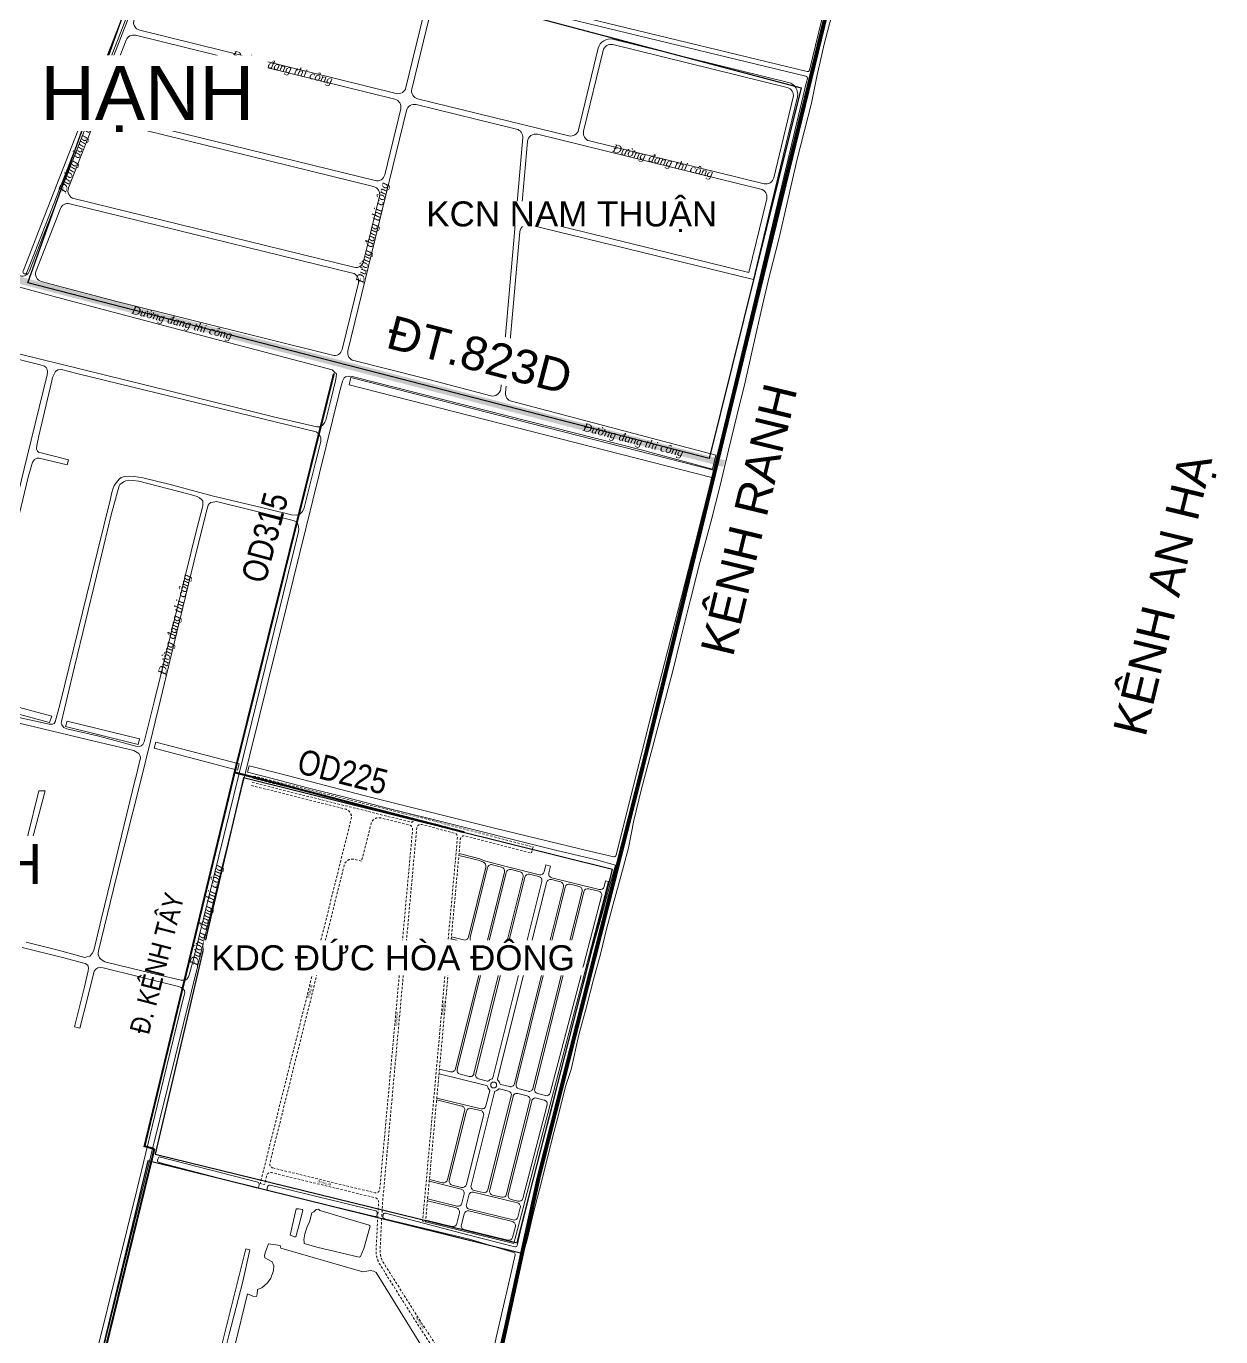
# Model space of a CAD drawing. Header units: metres. Extents: x 556238 to 587446, y 1177111 to 1219372.
# Drawn here: x 581811 to 584798, y 1196141 to 1199416 of the extents above; entities that cross this region are included whole.
import ezdxf
from ezdxf.enums import TextEntityAlignment as Align

# ---------------------------------------------------------------- set-up
doc = ezdxf.new("R2010")
doc.units = ezdxf.units.M
doc.header["$MEASUREMENT"] = 0
for name, pattern in [('ACAD_ISO03W100', [30, 12, -18]), ('DASHED2', [0.375, 0.25, -0.125]), ('Xr_GT Ben Luc$0$ACAD_ISO05W100', [33, 24, -3, 0, -3, 0, -3]), ('Xr_Nen GT$0$MON', [10, 6, -4])]:
    doc.linetypes.add(name, pattern=pattern)
for name, color, linetype, lineweight in [('CNTV-TEXT', 40, 'Continuous', 20), ('PHL_VUNG CAP NUOC', 4, 'Xr_GT Ben Luc$0$ACAD_ISO05W100', 40), ('Pipe Existing', 1, 'ACAD_ISO03W100', 60), ('Text ten duong', 150, 'Continuous', 15), ('Xr_Nen GT$0$DUONG NHUA', 38, 'Continuous', 0), ('Xr_Nen GT$0$DUONG_DA', 38, 'Xr_Nen GT$0$MON', 0), ('Xr_Nen GT$1$SONG_HO', 250, 'Continuous', 0)]:
    doc.layers.add(name, color=color, linetype=linetype, lineweight=lineweight)
for name, color, linetype in [('Diameter_Text', 2, 'Continuous'), ('DUONG GIAO THONG', 7, 'Continuous'), ('VUNG CONG NGHIEP', 8, 'Continuous'), ('VUNG DAN CU', 8, 'Continuous')]:
    doc.layers.add(name, color=color, linetype=linetype)
doc.styles.add('ARIAL', font='arial.ttf')
doc.styles.add('CL_G', font='Vhelvcn.ttf')
doc.styles.add('UTM', font='')
doc.styles.add('Xr_Nen GT$0$ROMANS', font='romans.shx')
doc.styles.get('UTM').set_extended_font_data('UTM Swiss Condensed')
doc.linetypes.add('Xr_Nen GT$0$TAL_N_P', pattern='A,2,[130,ltypeshp.shx,S=1,R=0,X=0,Y=-1],4,[130,ltypeshp.shx,S=2,R=0,X=0,Y=-2],2', length=8)
doc.linetypes.add('Xr_Nen GT$0$TL_P', pattern='A,2,[130,ltypeshp.shx,S=1,R=0,X=0,Y=-1],2', length=4)
doc.linetypes.add('Xr_Nen GT$1$TL_T', pattern='A,2,[130,ltypeshp.shx,S=1,R=0,X=0,Y=1],2', length=4)

# ---------------------------------------------------------------- blocks, each defined once
blk = doc.blocks.new('GT CHINH')
at = {"layer": 'DUONG GIAO THONG', "color": 9, "ltscale": 5, "const_width": 17.5}
blk.add_lwpolyline([(14123.6, -617.4), (14474.4, -540.8), (14915.6, -438.3), (15338.7, -333.5), (15477.9, -300.6), (15580.8, -282.4), (15645, -274.5), (15729.2, -273.1), (15793.2, -273.6), (15883.5, -286.5), (16114.1, -341.7), (18164.7, -875)], dxfattribs=at)
at = {"layer": 'CNTV-TEXT', "ltscale": 5, "insert": (17553.3, -603.6), "char_height": 84, "width": 380.057, "attachment_point": 5, "rotation": 345.3787, "style": 'ARIAL', "bg_fill": 3, "box_fill_scale": 1.2, "bg_fill_color": 256, "bg_fill_transparency": 0}
blk.add_mtext('ĐT.823D', dxfattribs=at)

msp = doc.modelspace()

# ---------------------------------------------------------------- linework, layer by layer
at = {"layer": 'PHL_VUNG CAP NUOC', "color": 13, "ltscale": 5, "const_width": 10}
msp.add_lwpolyline([(582888.23659, 1195604.5742), (583092.27745, 1196538.828), (583361.05045, 1197599.57632), (583905.23557, 1199831.40233)], dxfattribs=at)
at = {"layer": 'Xr_Nen GT$0$DUONG NHUA', "flags": 128}
for points in [[(583676.44552, 1198978.95281), (583739.2515, 1199239.85262, 0.4129996851), (583717.22685, 1199276.01132), (583277.83859, 1199383.71383, 0.4154284825), (583241.52965, 1199361.59767), (583192.34381, 1199157.27669, -0.415429098), (583168.13781, 1199142.53259), (582789.89015, 1199235.24921, -0.4139055793), (582775.22168, 1199259.41519), (582818.65864, 1199437.43048), (582906.19258, 1199792.79324), (582995.24481, 1200160.66217), (583903.4622, 1199939.37747)], [(582118.1908, 1199569.70708), (581819.62848, 1198804.74857, -0.3820810276), (581795.83294, 1198792.69857), (581745.45375, 1198806.16396), (581505.36817, 1198869.45796), (581461.99426, 1198879.72018), (581407.77364, 1198895.6073), (581330.27869, 1198914.4577), (581302.65973, 1198920.3302), (581277.833, 1198924.969)], [(582804.09007, 1199441.00218), (582760.68206, 1199263.10551, -0.4148848721), (582736.46657, 1199248.42753), (582094.87181, 1199406.53967, -0.4529717681), (582081.02616, 1199433.23043)], [(581879.37733, 1195604.94815), (582020.05197, 1196178.82583), (582125.30335, 1196604.43664), (582224.27571, 1197005.06604), (582347.74572, 1197505.2159), (582462.09563, 1197965.70684), (582593.97059, 1198498.42719), (582602.30316, 1198529.63545), (582606.08055, 1198537.74293), (582609.30248, 1198540.6305), (582618.63487, 1198541.74111), (582626.30074, 1198541.07475), (583349.03466, 1198357.88131), (583526.73069, 1198309.68377), (583535.10459, 1198344.08722), (583024.4718, 1198479.10604, -0.3649842529), (583009.66098, 1198500.19023), (583044.98615, 1198902.66169, -0.4597627997), (583069.67375, 1198920.33727), (583629.29328, 1198783.07952), (583676.44552, 1198978.95281)], [(582893.32766, 1197348.69596), (582929.34363, 1197339.82833), (582945.58332, 1197335.77109), (582957.34884, 1197330.88586), (583014.20459, 1197315.59301), (583094.22121, 1197295.89582, 0.4134444078), (583106.31531, 1197303.19016), (583110.58747, 1197320.3508), (583122.23967, 1197317.48245), (583117.98019, 1197300.37279, 0.4149831355), (583125.29372, 1197288.24689), (583244.03523, 1197259.01703, 0.4100748523), (583256.10084, 1197266.19971), (583259.89519, 1197280.72489), (583266.66793, 1197278.95568), (583030.33396, 1196374.24447), (582809.62793, 1196428.41709)], [(582874.3934, 1197140.51368), (582904.81423, 1197132.96523, 0.4143410054), (582916.92926, 1197140.26681), (582960.27759, 1197315.28951, 0.3308665127), (582954.87452, 1197327.04074), (582954.87452, 1197327.04074), (582944.16732, 1197331.48654), (582928.26035, 1197335.46065), (582892.9154, 1197344.16307)], [(582873.98102, 1197135.97954), (582950.31338, 1197117.03886, -0.4145278737), (582957.60814, 1197104.91446), (582884.24794, 1196810.61878, -0.4143685006), (582872.121, 1196803.3357), (582844.35778, 1196810.27195)], [(582837.76359, 1196737.76872), (582948.59154, 1196710.81001, 0.4126393899), (582960.65892, 1196718.1109), (582970.01293, 1196755.68452, 0.2761356239), (582969.11822, 1196758.63051, -0.15120635), (582964.30259, 1196766.78286, 0.2801403446), (582962.11111, 1196768.99949), (582843.30366, 1196798.68184)], [(582819.26966, 1196534.42794), (582852.38306, 1196526.30021, 0.4132900396), (582864.47098, 1196533.59756), (582907.33197, 1196705.86966, 0.4157471517), (582899.99137, 1196718.0007), (582837.35149, 1196733.23774)], [(582818.85744, 1196529.89555), (582898.59103, 1196510.32482, -0.4151800077), (582905.91109, 1196498.19731), (582900.13967, 1196475.01443, -0.413247777), (582888.0521, 1196467.71848), (582814.83686, 1196485.68927)], [(582814.42464, 1196481.15688), (582886.90093, 1196463.36747, -0.4151800077), (582894.22098, 1196451.23996), (582887.48989, 1196424.20219, -0.413247777), (582875.40232, 1196416.90624), (582810.04015, 1196432.94948)]]:
    msp.add_lwpolyline(points, format="xyb", dxfattribs=at)
for points in [[(581998.50584, 1199221.80181), (582060.8574, 1199381.55526, -0.3764892367), (582084.27416, 1199393.70254), (582732.99977, 1199233.8331, -0.4135425712), (582747.64416, 1199209.67304), (582707.51773, 1199045.22511, -0.4145626008), (582683.32361, 1199030.54187), (582012.37286, 1199195.1058, -0.4533032065)], [(583219.61435, 1199129.91459), (583656.08862, 1199022.92539, 0.415429098), (583680.29462, 1199037.66948), (583728.8271, 1199239.27634, 0.4129996851), (583714.144, 1199263.38214), (583277.66951, 1199370.37043, 0.4154284825), (583253.46355, 1199355.62632), (583204.93129, 1199154.02038, 0.4129990707)], [(582615.50576, 1198604.86027), (582762.18382, 1199205.98282, -0.4145216125), (582786.37523, 1199220.66673), (583037.42609, 1199159.12878, -0.3701253748), (583052.58803, 1199137.95515), (582997.51078, 1198510.44162, -0.4652183684), (582972.47478, 1198492.85482), (582805.71768, 1198536.94785), (582630.09951, 1198580.71276, -0.4127791138)], [(581916.77423, 1199012.39397), (581978.33416, 1199170.11915, -0.3761753164), (582001.72956, 1199182.27169), (582679.81411, 1199015.95805, -0.41386461), (582694.47987, 1198991.79274), (582654.69089, 1198828.7278, -0.4145626008), (582630.49677, 1198814.04456), (581930.64125, 1198985.69796, -0.4533032065)], [(583662.5659, 1198985.38695), (583618.2356, 1198801.23623), (583065.01109, 1198936.92547, -0.370085606), (583049.85187, 1198958.09844), (583064.82443, 1199128.68581, -0.4597204291), (583089.50931, 1199146.36207), (583647.88284, 1199009.49274, -0.4129990707)], [(581835.83338, 1198805.01216), (581896.60255, 1198960.7113, -0.3761753164), (581919.99795, 1198972.86385), (582626.98728, 1198799.46074, -0.41386461), (582641.65303, 1198775.29543), (582600.99719, 1198608.67787, -0.4156494674), (582576.73107, 1198594.01243), (582037.36869, 1198728.42418), (581857.82033, 1198776.14573), (581849.30936, 1198778.41625, -0.4472346079)], [(582951.42263, 1197121.40008), (582928.59313, 1197127.06486, -0.4140861308), (582921.29472, 1197139.17462), (582964.52797, 1197313.73269, -0.4200749247), (582976.83213, 1197320.98537), (582999.81242, 1197314.80422, -0.4088163639), (583006.91806, 1197302.72872), (582963.53402, 1197128.68703, -0.4138993209)], [(582997.90693, 1197109.86572), (582975.20154, 1197115.49971, -0.4145278736), (582967.90677, 1197127.62411), (583011.23016, 1197301.42252, -0.4133555843), (583023.32352, 1197308.71392), (583046.03942, 1197303.12209, -0.4150720613), (583053.35222, 1197290.99324), (583010.01832, 1197117.15267, -0.4138993209)], [(583093.08309, 1197291.54164), (583069.82933, 1197297.26588, 0.4133555843), (583057.73597, 1197289.97447), (583014.39106, 1197116.08975, 0.4145278736), (583021.68583, 1197103.96536), (583044.98163, 1197098.18487, 0.4139881786), (583057.09375, 1197105.47476), (583100.39663, 1197279.41574, 0.4149831355)], [(583154.4027, 1197266.11827), (583111.02205, 1197092.09017, -0.4138993209), (583098.91066, 1197084.80322), (583076.03978, 1197090.47827, -0.4144389821), (583068.74428, 1197102.59972), (583112.06151, 1197276.59837, -0.4134444078), (583124.15561, 1197283.89271), (583147.0899, 1197278.24712, -0.4150720613)], [(583201.01273, 1197254.64457), (583157.61052, 1197080.52996, -0.4138993209), (583145.49913, 1197073.24302), (583122.68956, 1197078.90285, -0.4145278736), (583115.39479, 1197091.02725), (583158.78645, 1197265.0995, -0.4133555843), (583170.87981, 1197272.39091), (583193.69993, 1197266.77342, -0.4150720613)], [(583249.90798, 1197242.49278), (583204.52777, 1197068.77257, -0.4106173336), (583192.44412, 1197061.59435), (583169.27804, 1197067.34265, -0.4145278736), (583161.98327, 1197079.46704), (583205.39648, 1197253.6258, -0.4133555843), (583217.48985, 1197260.9172), (583242.62293, 1197254.73035, -0.4183644199)], [(582918.58674, 1196791.7269), (582895.89041, 1196797.39726, -0.4140586411), (582888.61119, 1196809.51778), (582961.98089, 1197103.85155, -0.4138993209), (582974.09228, 1197111.13849), (582996.79767, 1197105.5045, -0.4145278736), (583004.09244, 1197093.38011), (582930.71368, 1196799.00998, -0.4143685006)], [(582964.89854, 1196780.15656), (582942.35615, 1196785.78845, -0.4140586411), (582935.07693, 1196797.90898), (583008.46519, 1197092.31719, -0.4138993209), (583020.57658, 1197099.60414), (583043.87959, 1197093.82186, -0.4144389821), (583051.17509, 1197081.70041), (582978.10465, 1196788.18772, -0.2761356239), (582975.93315, 1196786.00506, 0.1507806611), (582967.87504, 1196781.08204, -0.2801403446)], [(582989.74923, 1196785.28879), (583062.82562, 1197078.82537, -0.4139881785), (583074.93774, 1197086.11526), (583097.8014, 1197080.442, -0.4145278737), (583105.09617, 1197068.3176), (583031.67708, 1196773.78571, -0.4143685006), (583019.55015, 1196766.50264), (582997.65105, 1196771.97381, -0.2801403447), (582995.45956, 1196774.19044, 0.15120635), (582990.64394, 1196782.34279, -0.2761356239)], [(583066.12002, 1196754.86782), (583043.31956, 1196760.56419, -0.4140586411), (583036.04033, 1196772.68471), (583109.46892, 1197067.25469, -0.4138993209), (583121.58031, 1197074.54163), (583144.38987, 1197068.88179, -0.4145278737), (583151.68464, 1197056.7574), (583078.24696, 1196762.1509, -0.4143685006)], [(583121.57246, 1196751.21098), (583198.33505, 1197045.06622, 0.4178189594), (583191.06803, 1197057.29934), (583168.16878, 1197062.98143, 0.4138993209), (583156.05739, 1197055.69448), (583082.61021, 1196761.0499, 0.4140586412), (583089.88943, 1196748.92937), (583109.47328, 1196744.03663, 0.4110854287)], [(582965.61487, 1196508.76703), (583024.0581, 1196743.221, 0.4140586411), (583016.77888, 1196755.34153), (582994.86361, 1196760.81674, 0.2801403446), (582991.88711, 1196759.89126, -0.1507806611), (582983.829, 1196754.96824, 0.2761356239), (582981.6575, 1196752.78558), (582923.49986, 1196519.17528, 0.4151800077), (582930.81991, 1196507.04777), (582953.52803, 1196501.47403, 0.4131589659)], [(583000.14586, 1196490.03161), (582977.32192, 1196495.63378, -0.4152689459), (582970.0026, 1196507.76424), (583028.42135, 1196742.12, -0.4143685006), (583040.54829, 1196749.40308), (583063.34875, 1196743.70671, -0.4140586411), (583070.62797, 1196731.58619), (583012.2327, 1196497.32462, -0.4131589659)], [(582899.74221, 1196514.67584), (582876.17691, 1196520.45997, -0.4151376886), (582868.85651, 1196532.58608), (582911.7298, 1196704.90761, -0.4126816343), (582923.79752, 1196712.20989), (582947.39992, 1196706.46865, -0.4157894891), (582954.74017, 1196694.33621), (582911.82978, 1196521.97179, -0.413247777)], [(583052.63037, 1196487.29342), (583113.61055, 1196720.73195, 0.4173486306), (583106.35908, 1196732.96119), (583087.11816, 1196737.76826, 0.4143685006), (583074.99123, 1196730.48519), (583016.62043, 1196496.32182, 0.4152689459), (583023.93975, 1196484.19137), (583040.57128, 1196480.10913, 0.4098786874)], [(582919.12981, 1196460.09041), (583028.33954, 1196433.28472, 0.4098786874), (583040.39862, 1196440.46901), (583046.43745, 1196463.58625, 0.4185617655), (583039.14587, 1196475.82543), (582929.66874, 1196502.69675, 0.413247777), (582917.58116, 1196495.4008), (582911.80975, 1196472.21792, 0.4151800077)], [(583027.16273, 1196389.80063), (583034.2057, 1196416.76184, 0.4185617655), (583026.91413, 1196429.00102), (582917.97863, 1196455.7394, 0.413247777), (582905.89106, 1196448.44345), (582899.15997, 1196421.40569, 0.4151800077), (582906.48002, 1196409.27818), (583015.10365, 1196382.61635, 0.4098786874)]]:
    msp.add_lwpolyline(points, format="xyb", close=True, dxfattribs=at)
for points in [[(581272.895, 1198897.96), (581372.98849, 1198876.13567), (581427.56269, 1198860.38517), (581482.37676, 1198847.14405), (581564.70857, 1198825.39199), (581710.91502, 1198786.54957), (581887.04846, 1198739.74843), (582205.02708, 1198655.09027), (582576.53629, 1198558.03387)], [(581753.26995, 1198593.61207), (581845.89742, 1198570.03917), (581856.79719, 1198566.95987), (581861.01496, 1198563.45423), (581863.14755, 1198558.33783), (581864.37975, 1198552.79509), (581863.85842, 1198545.45209), (581813.56047, 1198341.35357), (581740.59936, 1198042.85388)], [(582576.53629, 1198558.03387), (582583.17851, 1198551.16889), (582587.31148, 1198547.47225), (582586.22391, 1198539.57151), (582584.12116, 1198530.07614), (582571.43802, 1198474.98694), (582560.59039, 1198432.20008), (582557.81917, 1198426.73261), (582551.83931, 1198418.34918), (582545.05729, 1198415.2874), (582537.54609, 1198415.50605), (582432.60672, 1198439.27134), (582172.29368, 1198504.24906), (582002.55425, 1198545.69773), (581793.02015, 1198597.67968)], [(581716.45006, 1197878.02216), (581816.44263, 1198289.21908), (581827.14918, 1198327.01288), (581832.20604, 1198333.94011), (581837.45007, 1198336.74841), (581843.34956, 1198336.84202), (581913.86371, 1198320.08566), (581917.23485, 1198333.19123), (581842.13229, 1198352.00709), (581839.2293, 1198354.81539), (581837.16909, 1198359.87042), (581837.35641, 1198368.29548), (581842.60044, 1198392.91524), (581875.49594, 1198530.04346), (581877.29423, 1198538.91713), (581884.52977, 1198553.65126), (581890.24682, 1198558.02683), (581899.09038, 1198558.20548), (581937.41265, 1198548.65059), (582009.50113, 1198530.88033), (582535.91311, 1198402.7622), (582540.40624, 1198399.37183), (582546.17249, 1198392.16644), (582547.79424, 1198387.39291), (582547.79424, 1198378.56634), (582534.63985, 1198326.41765), (582506.45153, 1198212.87594), (582501.92723, 1198203.55914), (582495.32189, 1198196.68464), (582486.27329, 1198194.87558), (582474.41964, 1198195.68968), (582417.05176, 1198209.34818), (582276.49456, 1198242.76634), (582174.32123, 1198270.72738), (582102.68701, 1198287.57299), (582081.04494, 1198291.30535), (582070.47312, 1198291.70522), (582058.12976, 1198291.30535), (582048.98661, 1198289.02033), (582043.44343, 1198284.45036), (582036.70041, 1198276.45283), (582031.38592, 1198268.34113), (582027.7858, 1198259.42961), (582025.44284, 1198251.08936), (582020.75693, 1198232.40955), (581974.61559, 1198042.66134), (581895.33869, 1197720.64701), (581883.67989, 1197677.7346), (581881.27977, 1197674.22784), (581876.66402, 1197672.19762), (581868.54034, 1197672.38218), (581678.24553, 1197713.97023)], [(581811.03433, 1197127.13198), (581891.46823, 1197107.88592), (581957.43386, 1197089.21158), (581962.79725, 1197090.49832), (581970.19854, 1197092.85735), (581976.20543, 1197099.39831), (581980.49618, 1197106.90427), (581998.62411, 1197184.43063), (582015.58292, 1197252.43367), (582083.52086, 1197533.75871), (582085.15827, 1197538.87148), (582096.79491, 1197588.42208), (582096.27815, 1197592.65805), (582092.45408, 1197599.27029), (582080.05192, 1197606.08911), (581977.83649, 1197630.9883), (581691.76067, 1197699.25517)], [(581761.52067, 1197176.20285), (581815.10644, 1197393.98597), (581842.62068, 1197505.33043), (581858.2464, 1197505.72757), (581819.7439, 1197358.45508), (581799.15483, 1197270.90829)], [(581801.10749, 1197113.96289), (581902.18468, 1197088.9133), (581958.4876, 1197074.20091), (581964.83367, 1197069.80256), (581967.03363, 1197062.61292), (581966.44124, 1197055.76171), (581956.96467, 1197015.66913), (581931.53531, 1196916.06172), (581945.37839, 1196912.51849), (581964.55358, 1196987.43428), (581980.71452, 1197054.68164), (581985.07322, 1197059.89312), (581990.45744, 1197063.65224), (581996.26904, 1197064.50657), (582003.53353, 1197063.65224), (582192.02282, 1197016.93368), (582198.24038, 1197014.2317), (582203.09115, 1197011.10678), (582206.75612, 1197006.68884), (582207.56449, 1197000.65454), (582203.14507, 1196982.12061), (582155.04886, 1196787.44263), (582087.71646, 1196508.02462), (581989.00424, 1196111.24263)], [(582306.51617, 1196097.60017), (582318.2543, 1196147.76101), (582352.97188, 1196279.68507), (582370.52293, 1196358.88939), (582360.34022, 1196361.28088), (582321.41818, 1196204.87355), (582245.71732, 1195904.78478)]]:
    msp.add_lwpolyline(points, dxfattribs=at)
for points in [[(582215.05205, 1198247.611), (582092.36279, 1198279.3211), (582076.7285, 1198281.31198), (582067.9653, 1198281.61063), (582060.19794, 1198280.31658), (582054.72095, 1198278.1265), (582051.03648, 1198274.94102), (582045.06164, 1198271.05871), (582043.16955, 1198267.97276), (582023.45236, 1198195.70188), (581987.2615, 1198042.29222), (581932.02075, 1197815.55809), (581914.00169, 1197742.48605), (581899.06778, 1197678.75432), (581898.88208, 1197674.17238), (581899.83522, 1197670.7579), (581901.50336, 1197667.7802), (581904.83964, 1197664.32601), (581913.02122, 1197660.99102), (581989.35717, 1197643.48201), (582084.84257, 1197617.19183), (582094.13005, 1197616.61952), (582098.96458, 1197617.89131), (582102.52688, 1197621.38875), (582106.47076, 1197628.00217), (582131.31541, 1197728.19934), (582237.85674, 1198160.40434), (582252.79597, 1198218.19663), (582253.18199, 1198226.11431), (582252.54041, 1198230.21918), (582249.78145, 1198233.55432), (582244.45617, 1198238.10816), (582238.23256, 1198240.86604), (582230.08421, 1198243.55988)], [(582492.05741, 1198153.36658), (582493.00627, 1198159.7104), (582492.3539, 1198166.52856), (582490.51529, 1198172.16092), (582486.71958, 1198176.72615), (582481.38174, 1198180.52054), (582472.18881, 1198183.06998), (582287.21455, 1198228.43253), (582283.0349, 1198227.8628), (582278.00034, 1198227.10313), (582272.96579, 1198225.86867), (582268.88098, 1198222.64001), (582266.41127, 1198219.8862), (582263.46647, 1198210.39032), (582238.00846, 1198108.02422), (582167.36002, 1197819.40579), (582151.7442, 1197753.52843), (582122.27848, 1197630.02899), (582098.26272, 1197535.12552), (582036.75921, 1197290.37876), (581991.95673, 1197106.00936), (581991.27112, 1197100.06378), (581991.3927, 1197096.59629), (581992.79242, 1197092.15542), (581994.55717, 1197088.44451), (581997.84337, 1197084.91617), (582003.86799, 1197081.20533), (582007.82369, 1197078.52864), (582134.34131, 1197047.62509), (582198.55843, 1197032.13624), (582203.99776, 1197032.19731), (582208.88709, 1197032.80829), (582212.55413, 1197034.82438), (582216.52667, 1197041.05611), (582219.5214, 1197048.69303), (582230.03339, 1197088.64926), (582330.00779, 1197495.10016), (582486.8153, 1198133.01177)]]:
    msp.add_lwpolyline(points, close=True, dxfattribs=at)
at = {"layer": 'Xr_Nen GT$0$DUONG NHUA'}
msp.add_circle((582979.88108, 1196770.48665), 7.31969, dxfattribs=at)
at = {"layer": 'Xr_Nen GT$0$DUONG_DA', "flags": 128}
for points in [[(582376.10624, 1197526.69217), (582773.09885, 1197427.31724, 0.4601327395), (582779.29226, 1197431.7128), (582779.366, 1197432.52012, 0.3699932634), (582775.59651, 1197437.82634), (582377.82673, 1197537.01696)], [(582831.18958, 1195987.33679), (582849.22641, 1196071.02443, 0.1950131604), (582841.7862, 1196111.00598), (582780.68189, 1196205.65904), (582704.80456, 1196326.10498, -0.1587729542), (582695.95728, 1196359.05143), (582702.19382, 1196477.64273), (582787.58543, 1197412.56942, -0.4627362148), (582800.05544, 1197421.33934), (582882.05837, 1197400.06262, -0.3671922869), (582889.50579, 1197389.47736), (582802.26142, 1196430.22521), (582809.62793, 1196428.41709), (582892.9154, 1197344.16307), (582893.32766, 1197348.69596), (582896.5649, 1197384.28939, -0.462852021), (582909.03526, 1197393.06311), (583074.2822, 1197350.18764), (583078.30055, 1197365.67483), (582795.9261, 1197438.94055), (582379.27847, 1197542.83868)], [(582374.16362, 1197518.93162), (582609.23738, 1197460.0881, -0.4140118093), (582623.78557, 1197435.84353), (582396.33827, 1196524.55051), (582407.01088, 1196521.88676), (582412.60757, 1196544.31052, -0.4124583973), (582424.6733, 1196551.60564), (582684.56826, 1196488.39214, -0.3716394068), (582692.16344, 1196477.76586), (582692.23527, 1196478.55229), (582685.9711, 1196359.5769, 0.1584632177), (582696.38209, 1196320.71358), (582772.2504, 1196200.28196), (582833.37317, 1196105.60031, -0.1945905485), (582839.43862, 1196073.07443), (582821.41404, 1195989.44367)]]:
    msp.add_lwpolyline(points, format="xyb", dxfattribs=at)
msp.add_lwpolyline([(582427.69579, 1196563.22035), (582682.78409, 1196501.17595, 0.4581091722), (582695.10601, 1196509.9831), (582777.24583, 1197409.30705, 0.3697384805), (582769.71556, 1197419.91731), (582697.51373, 1197437.99082, 0.4144153443), (582673.25246, 1197423.43261), (582649.8335, 1197329.60194), (582630.50879, 1197334.49299, 0.4151811116), (582606.19682, 1197319.94754), (582420.35679, 1196575.35865, 0.4159709085)], format="xyb", close=True, dxfattribs=at)
at = {"layer": 'Xr_Nen GT$1$SONG_HO', "linetype": 'Xr_Nen GT$0$TAL_N_P', "flags": 128}
msp.add_lwpolyline([(584507.17883, 1202071.08951), (584483.6136, 1201981.23641), (584459.2873, 1201893.41318), (584440.73898, 1201823.76057), (584412.70412, 1201727.27988), (584381.78191, 1201615.56871), (584359.92731, 1201532.05935), (584337.66753, 1201446.52359), (584313.13683, 1201352.7056), (584287.15768, 1201263.86382), (584269.63156, 1201201.38544), (584259.5287, 1201154.37166), (584243.45255, 1201098.09304), (584224.89887, 1201029.23364), (584202.8443, 1200946.17256), (584185.52875, 1200876.29452), (584168.42201, 1200811.55779), (584145.53986, 1200727.03156), (584121.42109, 1200632.61297), (584097.92319, 1200552.22725), (584080.81552, 1200485.84392), (584060.40518, 1200405.87162), (584034.43034, 1200321.35244), (584017.94295, 1200251.26801), (583997.74714, 1200177.05349), (583977.12647, 1200091.88141), (583953.82807, 1199997.27928), (583938.5759, 1199925.11606), (583917.13463, 1199836.07012), (583899.40598, 1199763.91031), (583881.26807, 1199685.17408), (583860.66254, 1199598.99668), (583842.30825, 1199524.768), (583828.70008, 1199457.15062), (583806.64772, 1199371.59846), (583788.09731, 1199290.97464), (583774.28078, 1199224.18184), (583757.16636, 1199155.75623), (583738.82196, 1199084.22082), (583722.95393, 1199015.15778), (583693.47004, 1198887.58749), (583669.55847, 1198793.3646), (583651.83249, 1198718.93008), (583627.92231, 1198612.99366), (583608.74276, 1198526.618), (583587.92235, 1198442.92542), (583567.31403, 1198356.74097), (583546.49618, 1198268.92451), (583522.78807, 1198177.40274), (583495.36791, 1198076.38566), (583471.65746, 1197980.74539), (583447.94958, 1197887.34198), (583426.71538, 1197802.21342), (583348.94655, 1197507.15382), (583330.15634, 1197431.45953), (583316.67162, 1197363.51595), (583298.39058, 1197294.92143), (583278.4242, 1197222.83267), (583262.34793, 1197159.55827), (583247.30924, 1197097.07372), (583229.54984, 1197034.43909), (583212.30428, 1196965.46322), (583192.59331, 1196895.96897), (583173.91408, 1196809.09941), (583159.65139, 1196766.96106), (583142.27888, 1196695.64355), (583125.93964, 1196635.86372), (583108.31301, 1196564.9426), (583094.83446, 1196509.57722), (583078.37468, 1196448.77562), (583064.24347, 1196387.04844), (583045.96337, 1196321.96326), (583032.74034, 1196268.15575), (583020.81413, 1196209.28725), (583006.54677, 1196158.31963), (582994.74891, 1196092.98192), (582980.7507, 1196035.28358), (582971.15458, 1195981.09314), (582957.15136, 1195916.90989), (582941.1961, 1195840.53423), (582929.40138, 1195780.49313), (582916.56303, 1195728.51561), (582907.47666, 1195672.50266), (582895.68253, 1195611.55518), (582885.44387, 1195555.162), (582875.20266, 1195494.21326), (582868.71273, 1195449.87316), (582858.99223, 1195398.27059), (582842.14101, 1195333.1827), (582825.02414, 1195268.74154), (582809.34199, 1195203.89044), (582795.20565, 1195142.06113), (582777.82558, 1195078.38851), (582760.58223, 1195010.70975), (582744.37599, 1194952.1143), (582729.85626, 1194894.41844), (582706.64474, 1194811.56371), (582689.00926, 1194739.84793), (582675.25656, 1194677.7401), (582617.98577, 1194402.54067), (582591.78149, 1194279.11266), (582569.54757, 1194165.29383), (582564.55326, 1194148.57185), (582555.59862, 1194085.60948), (582540.33178, 1194024.84069), (582528.15645, 1193960.1442), (582518.26311, 1193920.96264), (582508.36908, 1193885.29453), (582498.73615, 1193854.95851), (582484.02728, 1193817.98455), (582474.11291, 1193789.72234)], dxfattribs=at)
at = {"layer": 'Xr_Nen GT$1$SONG_HO', "linetype": 'Xr_Nen GT$1$TL_T', "flags": 128}
for points in [[(583083.77189, 1200451.44657), (583081.82913, 1200441.46821), (583242.45731, 1200402.50092), (583647.9869, 1200298.03482), (583976.14969, 1200212.0805, -0.4059403026), (583979.75358, 1200206.11428), (583921.73075, 1199955.87381), (583873.49484, 1199736.67593), (583821.90253, 1199523.48079, -0.4156774279), (583815.84251, 1199519.80303), (583120.37079, 1199691.78627, -0.3735531968), (583116.59688, 1199697.14737), (583122.01091, 1199750.23218), (583138.94166, 1199937.426), (583157.31844, 1200101.4444, 0.4142135624), (583152.90626, 1200106.97003), (583142.96844, 1200108.08347, 0.4142135624), (583137.44281, 1200103.67128), (583119.04222, 1199939.44044), (583102.10251, 1199752.14764), (583097.13149, 1199703.40649, -0.4560775692), (583090.957, 1199699.06), (582917.77662, 1199741.88579, 0.4142135624), (582911.72254, 1199738.23229), (582909.56201, 1199729.49547, 0.4142135624), (582913.21551, 1199723.44138), (583090.38579, 1199679.62893, -0.3735531969), (583094.1597, 1199674.26783), (583086.78775, 1199601.98546), (583066.57958, 1199464.12441, 0.3875169954), (583070.35012, 1199458.53965), (583760.60043, 1199291.41727, -0.4141795836), (583764.28356, 1199285.38165), (583762.4426, 1199277.77423), (583632.64045, 1198733.99362), (583548.18818, 1198380.26836), (583529.88278, 1198307.25229)], [(582104.31476, 1199574.49176, 0.0924971252), (582103.34575, 1199572.93436), (581858.06397, 1198944.48808), (581803.35315, 1198804.31128, 0.4142135624), (581806.19301, 1198797.83554), (581806.19301, 1198797.83554, 0.4142135624), (581812.66875, 1198800.67541), (581867.37958, 1198940.85222), (582111.98293, 1199567.56029, -0.0924971252), (582112.95195, 1199569.11769), (582127.44634, 1199584.95814, 0.1390829215), (582129.89207, 1199589.83721), (582137.50813, 1199629.81132), (582148.27457, 1199663.10579, 0.4357386514), (582144.70481, 1199669.5011), (582144.67761, 1199669.50775, 0.393241556), (582138.73126, 1199666.18547), (582127.99079, 1199632.88055, 0.0309324939), (582127.68483, 1199631.6829), (582120.06877, 1199591.7088), (582104.31476, 1199574.49176)], [(583525.21699, 1198288.64151), (583483.88086, 1198123.76111), (583364.74051, 1197659.29641), (583286.20367, 1197344.77368, -0.409132865), (583280.22578, 1197341.11362), (583219.73766, 1197355.10563), (582981.95511, 1197412.00137), (582655.67355, 1197493.73575), (582447.60788, 1197547.78279), (582368.30434, 1197568.10094), (582364.40015, 1197552.3786), (582432.41765, 1197534.46723), (582518.14432, 1197511.92901), (582604.99586, 1197490.78764), (582713.85601, 1197462.2021), (582819.01357, 1197436.69728), (582929.00943, 1197408.62708), (583037.73806, 1197381.78527), (583134.85094, 1197357.65103), (583236.6692, 1197332.90152), (583284.54492, 1197319.87711), (583271.49669, 1197273.27696), (583251.50994, 1197198.30297), (583227.36849, 1197112.21645), (583205.3984, 1197027.75323), (583171.33397, 1196897.87379), (583126.71687, 1196719.80004), (583084.72058, 1196556.03595), (583046.2694, 1196402.51259), (583038.87676, 1196369.77498, -0.4224440244), (583032.76202, 1196366.03189), (582915.62427, 1196395.95562), (582709.55205, 1196450.17133, 0.4761369368), (582703.28628, 1196445.58854), (582703.07561, 1196441.42494, 0.3608218021), (582706.89907, 1196436.31112), (582919.23308, 1196385.1994), (583030.08132, 1196351.95293, -0.3940585215), (583033.5221, 1196346.06236), (583017.79938, 1196276.43581), (582986.34444, 1196139.43943), (582955.87858, 1195998.98519), (582925.3048, 1195857.0024), (582878.54746, 1195630.95514), (582833.64881, 1195392.17661), (582695.39281, 1195425.56291), (582691.29799, 1195408.03436), (582829.67074, 1195374.61986), (582793.4677, 1195207.15448), (582752.5884, 1195048.28959), (582693.87963, 1194831.24069), (582650.34702, 1194642.29934), (582618.02935, 1194482.94637), (582605.35388, 1194413.44951), (582447.78273, 1194455.48681), (582423.62399, 1194461.61527, 0.3536363836), (582417.91338, 1194458.98667), (582414.28415, 1194451.65392, 0.4775016571), (582417.5359, 1194444.58953), (582443.24967, 1194438.0666), (582602.11372, 1194395.68438), (582587.35711, 1194314.77709), (582549.75904, 1194151.85484), (582545.15463, 1194110.31954), (582546.31979, 1194089.24249), (582535.17737, 1194045.96587), (582522.86248, 1193998.03026), (582509.08241, 1193938.37492), (582510.86761, 1193927.19055), (582497.31059, 1193885.5333), (582485.12694, 1193844.46076), (582484.86953, 1193840.50142), (582476.16553, 1193818.82264), (582460.17046, 1193789.26737), (582448.59427, 1193777.89449), (582443.97198, 1193772.04132), (582444.67484, 1193758.79843), (582457.00325, 1193753.59211), (582465.93938, 1193755.74076), (582470.71219, 1193774.23095), (582474.11291, 1193789.72234)], [(582393.57948, 1196521.55198, 0.4076614208), (582389.96744, 1196527.53798), (582146.94563, 1196590.54578, 0.4142135624), (582140.85081, 1196586.96065), (582139.7167, 1196582.58637, 0.4142135624), (582143.30182, 1196576.49154), (582386.42172, 1196513.45831, 0.4207962017), (582392.54346, 1196517.15226), (582393.57948, 1196521.55198)]]:
    msp.add_lwpolyline(points, format="xyb", dxfattribs=at)
for points in [[(583763.42178, 1199303.08089), (583091.61883, 1199465.73682, -0.3875169954), (583087.84829, 1199471.32158), (583106.63998, 1199599.51932), (583113.62509, 1199668.00871, -0.4560775692), (583119.79958, 1199672.35519), (583811.42202, 1199501.32385, -0.4127512106), (583815.08145, 1199495.29402), (583769.4581, 1199306.76445, -0.414247542)], [(582688.7481, 1196446.79128), (582688.96046, 1196451.38864, 0.3597365143), (582685.13324, 1196456.48114), (582420.75106, 1196519.96661, 0.4226304616), (582414.69036, 1196516.13251), (582413.76117, 1196511.70826, 0.4058464612), (582417.48696, 1196505.81877), (582682.58596, 1196442.16019, 0.4708742716)]]:
    msp.add_lwpolyline(points, format="xyb", close=True, dxfattribs=at)
at = {"layer": 'Xr_Nen GT$1$SONG_HO', "linetype": 'Xr_Nen GT$0$TL_P', "flags": 128}
msp.add_lwpolyline([(583525.21699, 1198288.64151), (582618.44859, 1198520.27613), (582622.84233, 1198538.85649), (583529.88278, 1198307.25229)], dxfattribs=at)
for points in [[(581684.23203, 1197742.96967), (581875.25252, 1197692.38061), (581869.57409, 1197676.72748), (581680.14355, 1197727.08968)], [(581913.29084, 1197679.34411), (582094.70737, 1197635.27618), (582091.28618, 1197621.6083), (581909.36966, 1197666.47867)], [(582134.884, 1197627.43011), (582343.43745, 1197573.25336), (582339.61351, 1197557.07801), (582130.81618, 1197611.94966)], [(582470.78422, 1196395.01262), (582486.1848, 1196461.06849), (582492.0942, 1196461.2475), (582501.58524, 1196459.45737), (582502.65966, 1196456.77218), (582493.16877, 1196418.28436), (582485.46847, 1196390.89533), (582481.88697, 1196390.89533)]]:
    msp.add_lwpolyline(points, close=True, dxfattribs=at)
at = {"layer": 'Xr_Nen GT$1$SONG_HO', "linetype": 'Xr_Nen GT$1$TL_T', "flags": 128}
for points in [[(582506.42036, 1196374.78418), (582537.57948, 1196365.65453), (582643.77143, 1196340.59267), (582646.63675, 1196342.02477), (582655.23227, 1196361.89526), (582670.81191, 1196417.3893), (582668.48402, 1196420.61153), (582545.45882, 1196456.95119), (582541.87731, 1196459.99441), (582536.50506, 1196459.27836), (582530.59551, 1196453.54988), (582525.04421, 1196450.68567), (582519.31372, 1196428.48809), (582513.94146, 1196415.77818), (582507.85287, 1196398.59288), (582505.34579, 1196383.19778), (582505.88308, 1196379.08049)], [(582364.14923, 1196248.9717), (582331.63058, 1196115.05299), (582335.24384, 1196113.1081), (582808.57056, 1195995.02629), (582812.18382, 1196000.02741), (582828.30414, 1196071.43221), (582686.55625, 1196301.76117), (582680.16364, 1196305.65094), (582671.26971, 1196306.76229), (582662.65366, 1196305.65094), (582652.64793, 1196303.70605), (582447.53044, 1196362.60806), (582445.86275, 1196369.55407), (582417.23523, 1196373.72164), (582409.73098, 1196353.43937), (582406.67361, 1196344.82635), (582407.78541, 1196338.99168), (582426.40719, 1196328.98945), (582430.02031, 1196318.70941), (582429.18653, 1196306.76229), (582422.79392, 1196287.86923), (582414.45589, 1196275.9221), (582400.28115, 1196263.97498), (582389.4415, 1196259.80741), (582388.8856, 1196248.9717), (582386.66215, 1196242.02569), (582377.4902, 1196243.13704)]]:
    msp.add_lwpolyline(points, close=True, dxfattribs=at)

# ---------------------------------------------------------------- texts
at = {"layer": 'Xr_Nen GT$0$DUONG NHUA', "char_height": 20, "attachment_point": 1, "style": 'Xr_Nen GT$0$ROMANS'}
for insert, rotation in [((582329.54662, 1199355.8221), 345.33195298), ((581890.63473, 1199006.12477), 68.66657475), ((583281.0852, 1199122.17305), 345.33195298), ((582634.47254, 1198777.926), 75.95191644), ((582078.39384, 1198717.82016), 345.33195298), ((583206.90904, 1198425.2392), 345.33195298), ((582139.8318, 1197798.72018), 75.95191644), ((582219.41775, 1197072.46033), 75.95191644)]:
    msp.add_mtext_dynamic_manual_height_columns('{\\fTimes New Roman|b0|i1|c0|p18;Đường đang thi công}', width=433.9584041, gutter_width=5, heights=[0], dxfattribs=dict(at, insert=insert, rotation=rotation))
at = {"layer": 'Xr_Nen GT$0$DUONG_DA', "char_height": 6, "attachment_point": 1, "style": 'Xr_Nen GT$0$ROMANS'}
for insert, rotation in [((582831.32251, 1197425.85678), 345.11045149), ((582512.27359, 1196988.81284), 74.25435266), ((582848.97445, 1196946.08524), 84.73772641), ((582732.88485, 1196918.7045), 86.67884738), ((582540.93105, 1196533.60499), 345.43793177), ((582789.37667, 1196192.92219), 303.04754792)]:
    msp.add_mtext_dynamic_manual_height_columns('{\\fTimes New Roman|b0|i0|c0|p18;đường đá}', width=37.5841176, gutter_width=5, heights=[0], dxfattribs=dict(at, insert=insert, rotation=rotation))

# ---------------------------------------------------------------- next in the draw order: block references
at = {"layer": 'DUONG GIAO THONG'}
msp.add_blockref('GT CHINH', (565391.56753, 1199198.47471), dxfattribs=at)

# ---------------------------------------------------------------- next in the draw order: linework, layer by layer
at = {"layer": 'Pipe Existing', "color": 1, "linetype": 'DASHED2', "ltscale": 500, "const_width": 5, "flags": 128}
for points in [[(582332.21982, 1197551.78113), (582580.57011, 1198548.49962)], [(582332.21982, 1197551.78113), (582906.82907, 1197401.94476)], [(581451.11396, 1194236.05754), (581668.11257, 1194661.12962), (581666.49526, 1194710.98859), (582131.64961, 1196610.74508)]]:
    msp.add_lwpolyline(points, dxfattribs=at)
at = {"layer": 'VUNG CONG NGHIEP', "ltscale": 5}
for points in [[(583518.93507, 1198336.02982, 0), (581815.05438, 1198774.87029, 0), (582140.65938, 1199689.2082, 0), (583748.76353, 1199262.66324, 0), (583518.93507, 1198336.02982, 0)], [(582448.63503, 1193753.02439, 0), (583050.31868, 1196349.83712, 0), (582115.5997, 1196580.6194, 0), (581776.05391, 1195173.15787, 0), (581020.59298, 1195379.56857, 0), (581156.1391, 1196089.56198, 0), (580332.04804, 1196286.6461, 0), (580191.5256, 1196115.51403, 0), (580199.79761, 1195005.26314, 0), (580939.75535, 1194516.75348, 0), (582448.63503, 1193753.02439, 0)]]:
    msp.add_polyline3d(points, close=True, dxfattribs=at)
at = {"layer": 'VUNG DAN CU', "ltscale": 5}
msp.add_polyline3d([(582354.36753, 1197538.25829, 0), (582133.7022, 1196597.55209, 0), (583039.03502, 1196375.90329, 0), (583276.79139, 1197309.31748, 0), (582354.36753, 1197538.25829, 0)], close=True, dxfattribs=at)

# ---------------------------------------------------------------- next in the draw order: texts
at = {"layer": 'CNTV-TEXT', "color": 5, "insert": (584661.49354, 1197993.93751), "char_height": 84, "width": 721.1278405, "attachment_point": 5, "rotation": 76.45320326, "style": 'ARIAL', "bg_fill": 3, "box_fill_scale": 1.2, "bg_fill_color": 256, "bg_fill_transparency": 0}
msp.add_mtext('KÊNH AN HẠ', dxfattribs=at)
at = {"layer": 'CNTV-TEXT', "color": 5, "insert": (581416.83758, 1197311.70357), "char_height": 100, "width": 973.4768786, "attachment_point": 5, "style": 'ARIAL', "bg_fill": 3, "box_fill_scale": 1.2, "bg_fill_color": 256, "bg_fill_transparency": 0}
msp.add_mtext('XÃ MỸ HẠNH', dxfattribs=at)
at = {"layer": 'Diameter_Text', "color": 1, "style": 'UTM'}
for s, rotation, p in [('OD315', 74.93467147, (582426.45454, 1198016.19204, -1.937)), ('OD225', 345.82032608, (582480.51997, 1197532.90203))]:
    msp.add_text(s, height=62.5, rotation=rotation, dxfattribs=at).set_placement(p, align=Align.BOTTOM_LEFT)
at = {"layer": 'Text ten duong', "color": 5, "linetype": 'Continuous', "lineweight": 13, "style": 'CL_G'}
msp.add_text('Ñ. KEÂNH TAÂY', height=50, rotation=75.58138883, dxfattribs=at).set_placement((582137.98632, 1197074.38825), align=Align.MIDDLE_CENTER)
msp.add_text('Ñ. KEÂNH TAÂY', height=50, rotation=75.58138883, dxfattribs=at).set_placement((582137.98632, 1197074.38825), align=Align.MIDDLE_CENTER)

# ---------------------------------------------------------------- next in the draw order: texts
at = {"layer": 'CNTV-TEXT', "color": 5, "attachment_point": 5, "style": 'ARIAL', "bg_fill": 3, "bg_fill_color": 256, "bg_fill_transparency": 0}
for s, insert, char_height, width, box_fill_scale in [('XÃ MỸ HẠNH', (581794.13173, 1199234.56645), 135, 1186.8684883, 1.2), ('KCN NAM THUẬN', (583175.27124, 1198940.55439), 62.5, 721.1278405, 1), ('KDC ĐỨC HÒA ĐÔNG', (582728.49282, 1197088.01776), 62.5, 922.2614173, 1.2)]:
    msp.add_mtext(s, dxfattribs=dict(at, insert=insert, char_height=char_height, width=width, box_fill_scale=box_fill_scale))
at = {"layer": 'CNTV-TEXT', "color": 5, "insert": (583617.9518, 1198183.65905), "char_height": 84, "width": 721.1278405, "attachment_point": 5, "rotation": 76.45320326, "style": 'ARIAL', "bg_fill": 3, "box_fill_scale": 1.2, "bg_fill_color": 256, "bg_fill_transparency": 0}
msp.add_mtext('KÊNH RANH', dxfattribs=at)

# ---------------------------------------------------------------- next in the draw order: linework, layer by layer
at = {"layer": 'Pipe Existing', "color": 1, "linetype": 'DASHED2', "ltscale": 500, "const_width": 5, "flags": 128}
msp.add_lwpolyline([(582131.64961, 1196610.74508), (582106.95693, 1196617.70178), (582332.21982, 1197551.78113)], dxfattribs=at)

doc.saveas('drawing.dxf')
